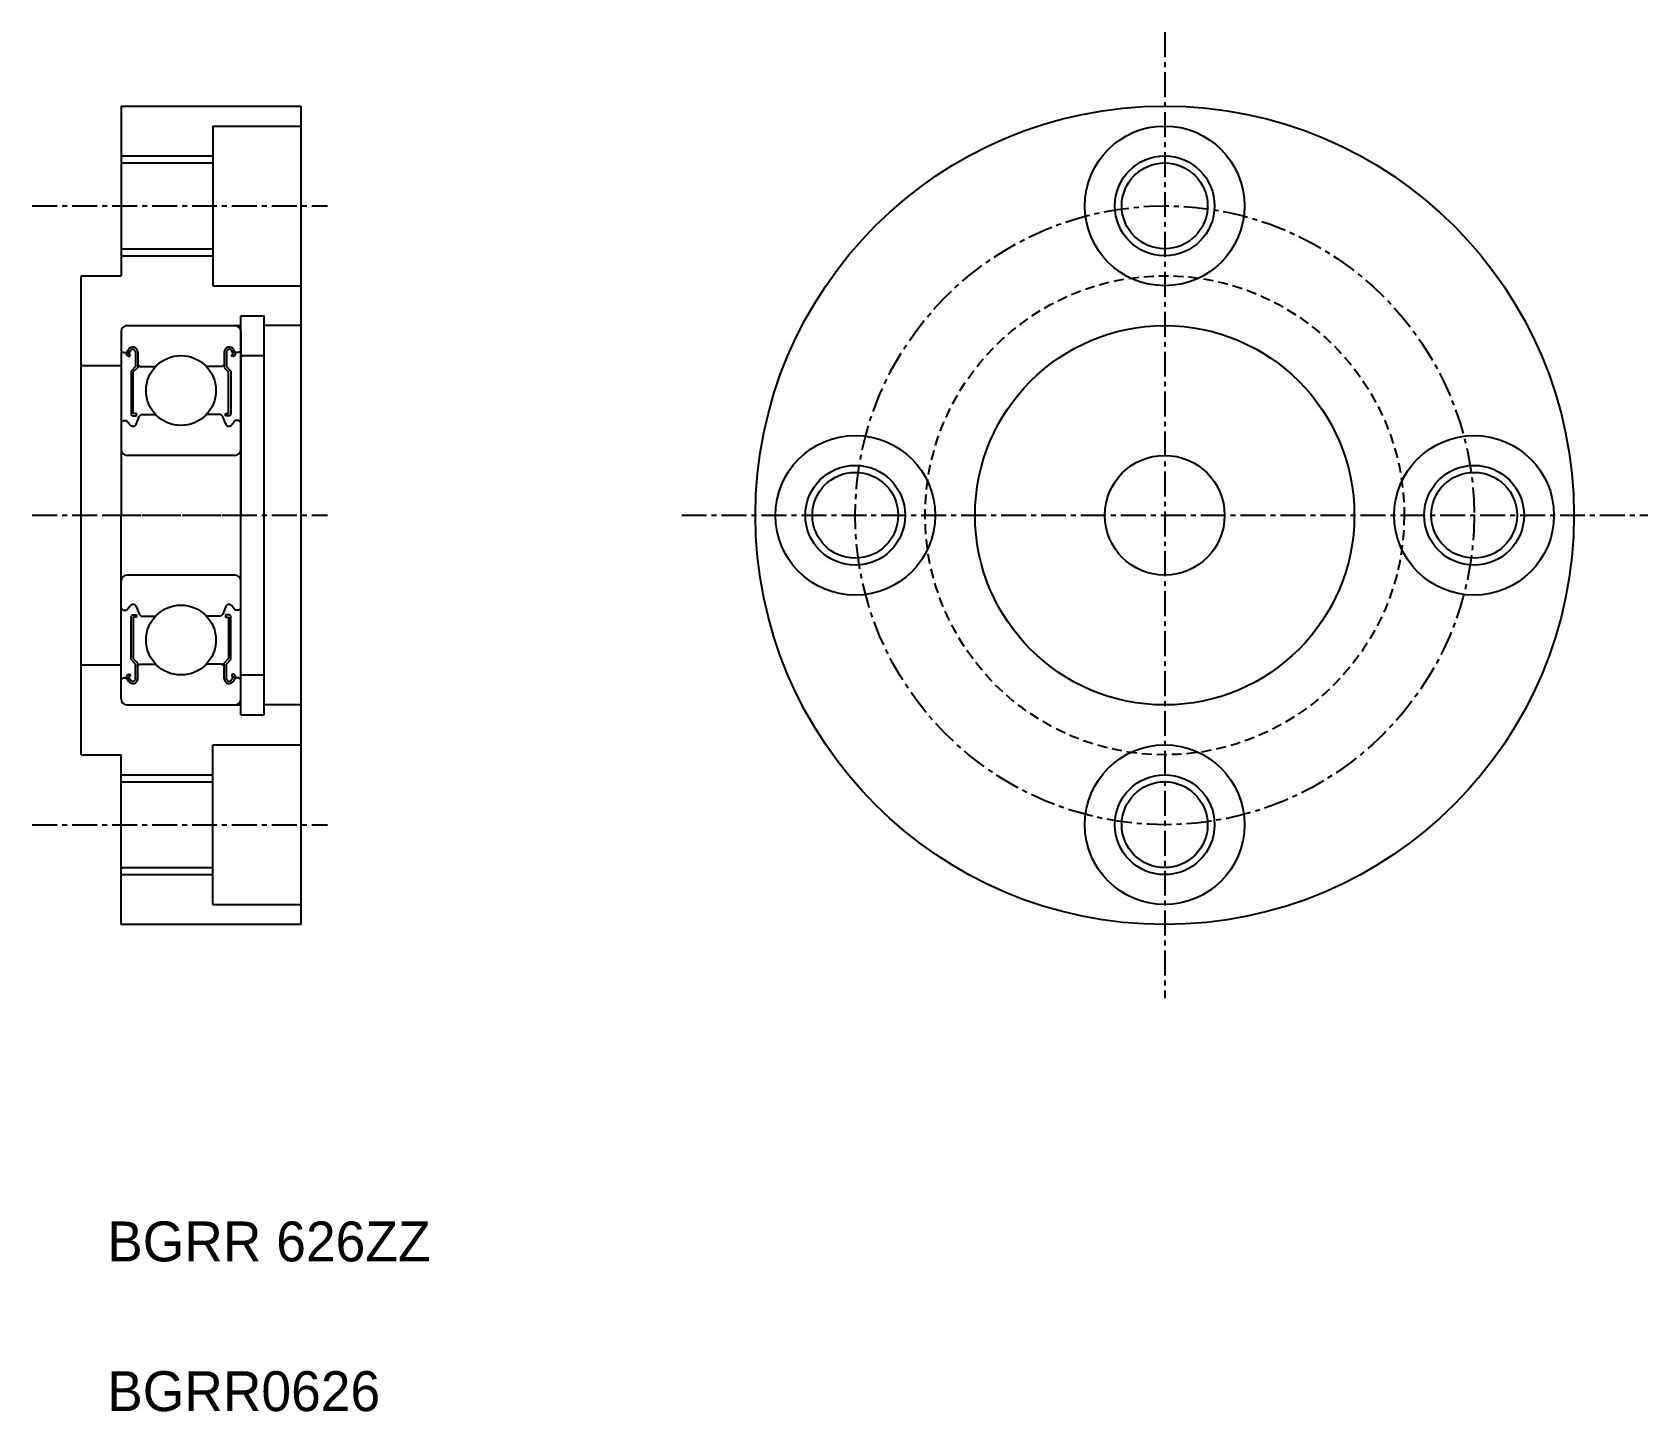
# Model space of a CAD drawing. Extents: x 126.4 to 207.4, y 87.4 to 156.5.
import ezdxf

# ---------------------------------------------------------------- set-up
doc = ezdxf.new("R2010")
doc.units = 0
doc.linetypes.add('CENTER', pattern=[2, 1.25, -0.25, 0.25, -0.25])
doc.linetypes.add('DASHED', pattern=[0.75, 0.5, -0.25])
doc.layers.get('0').update_dxf_attribs({"linetype": 'CONTINUOUS'})
doc.layers.add('CENTER', color=1, linetype='CENTER')

msp = doc.modelspace()

# ---------------------------------------------------------------- linework, layer by layer
at = {"color": 7, "linetype": 'CONTINUOUS'}
for p, q in [((130.893, 152.81), (139.893, 152.81)), ((130.893, 152.81), (130.893, 144.31)), ((139.893, 152.81), (139.893, 111.81)), ((135.493, 151.81), (135.493, 143.81)), ((135.493, 151.81), (139.893, 151.81)), ((135.493, 151.06), (135.493, 144.56)), ((130.893, 149.96), (135.493, 149.96)), ((130.893, 145.66), (135.493, 145.66)), ((128.893, 120.31), (128.893, 144.31)), ((128.893, 144.31), (130.893, 144.31)), ((135.493, 143.81), (139.893, 143.81)), ((131.193, 141.81), (136.893, 141.81)), ((136.893, 122.31), (136.893, 142.31)), ((136.893, 142.31), (138.053, 142.31)), ((138.053, 122.31), (138.053, 142.31)), ((139.893, 141.81), (138.053, 141.81)), ((130.893, 141.51), (130.893, 132.31)), ((136.893, 141.51), (136.893, 132.31)), ((130.893, 140.56), (130.993, 140.46)), ((130.993, 140.46), (131.17, 140.46)), ((131.17, 140.46), (131.261, 140.613)), ((131.211, 140.308), (131.307, 140.252)), ((131.267, 140.404), (131.357, 140.557)), ((131.363, 140.348), (131.267, 140.404)), ((131.307, 140.252), (131.363, 140.349)), ((131.615, 140.488), (131.615, 139.76)), ((131.726, 140.488), (131.726, 139.714)), ((136.059, 140.488), (136.059, 139.714)), ((136.17, 140.488), (136.17, 139.76)), ((136.422, 140.348), (136.519, 140.404)), ((136.478, 140.252), (136.422, 140.349)), ((136.519, 140.404), (136.428, 140.557)), ((136.574, 140.308), (136.478, 140.252)), ((136.615, 140.46), (136.524, 140.613)), ((136.793, 140.46), (136.615, 140.46)), ((136.893, 140.56), (136.793, 140.46)), ((136.893, 140.31), (138.053, 140.31)), ((128.893, 139.81), (130.893, 139.81)), ((131.615, 139.76), (131.393, 139.537)), ((131.393, 139.537), (131.393, 137.411)), ((131.726, 139.714), (131.504, 139.491)), ((131.504, 137.411), (131.504, 139.491)), ((131.726, 139.86), (131.826, 139.76)), ((131.826, 139.76), (132.619, 139.76)), ((135.959, 139.76), (135.166, 139.76)), ((136.059, 139.86), (135.959, 139.76)), ((136.059, 139.714), (136.281, 139.491)), ((136.17, 139.76), (136.393, 139.537)), ((136.281, 137.411), (136.281, 139.491)), ((136.393, 139.537), (136.393, 137.411)), ((130.893, 136.96), (130.993, 137.06)), ((130.993, 137.06), (131.17, 137.06)), ((131.17, 137.06), (131.349, 136.841)), ((131.67, 137.411), (131.504, 137.411)), ((131.504, 137.3), (131.67, 137.3)), ((131.67, 137.3), (131.67, 137.411)), ((131.67, 136.907), (131.801, 137.266)), ((131.801, 137.266), (131.901, 137.36)), ((131.901, 137.36), (132.619, 137.36)), ((135.884, 137.36), (135.166, 137.36)), ((135.984, 137.266), (135.884, 137.36)), ((136.115, 136.907), (135.984, 137.266)), ((136.115, 137.3), (136.115, 137.411)), ((136.115, 137.411), (136.281, 137.411)), ((136.281, 137.3), (136.115, 137.3)), ((136.615, 137.06), (136.436, 136.841)), ((136.793, 137.06), (136.615, 137.06)), ((136.893, 136.96), (136.793, 137.06)), ((136.593, 135.31), (131.193, 135.31)), ((128.893, 132.31), (128.893, 132.31)), ((130.893, 123.11), (130.893, 132.31)), ((136.893, 123.11), (136.893, 132.31)), ((136.593, 129.31), (131.193, 129.31)), ((130.893, 127.66), (130.993, 127.56)), ((130.993, 127.56), (131.17, 127.56)), ((131.17, 127.56), (131.349, 127.778)), ((131.393, 125.082), (131.393, 127.208)), ((131.504, 127.32), (131.67, 127.32)), ((131.504, 127.208), (131.504, 125.128)), ((131.67, 127.208), (131.504, 127.208)), ((131.67, 127.712), (131.801, 127.354)), ((131.67, 127.32), (131.67, 127.208)), ((131.801, 127.354), (131.901, 127.26)), ((131.901, 127.26), (132.619, 127.26)), ((135.884, 127.26), (135.166, 127.26)), ((135.984, 127.354), (135.884, 127.26)), ((136.115, 127.712), (135.984, 127.354)), ((136.115, 127.32), (136.115, 127.208)), ((136.281, 127.32), (136.115, 127.32)), ((136.115, 127.208), (136.281, 127.208)), ((136.281, 127.208), (136.281, 125.128)), ((136.393, 125.082), (136.393, 127.208)), ((136.615, 127.56), (136.436, 127.778)), ((136.793, 127.56), (136.615, 127.56)), ((136.893, 127.66), (136.793, 127.56)), ((128.893, 126.31), (128.893, 126.31)), ((128.893, 124.81), (130.893, 124.81)), ((131.615, 124.86), (131.393, 125.082)), ((131.726, 124.906), (131.504, 125.128)), ((131.615, 124.131), (131.615, 124.86)), ((131.726, 124.131), (131.726, 124.906)), ((131.726, 124.76), (131.826, 124.86)), ((131.826, 124.86), (132.619, 124.86)), ((135.959, 124.86), (135.166, 124.86)), ((136.059, 124.76), (135.959, 124.86)), ((136.059, 124.906), (136.281, 125.128)), ((136.059, 124.131), (136.059, 124.906)), ((136.17, 124.86), (136.393, 125.082)), ((136.17, 124.131), (136.17, 124.86)), ((130.893, 124.06), (130.993, 124.16)), ((130.993, 124.16), (131.17, 124.16)), ((131.17, 124.16), (131.261, 124.006)), ((131.211, 124.311), (131.307, 124.367)), ((131.363, 124.271), (131.267, 124.215)), ((131.267, 124.215), (131.357, 124.062)), ((131.307, 124.367), (131.363, 124.271)), ((136.478, 124.367), (136.422, 124.271)), ((136.422, 124.271), (136.519, 124.215)), ((136.519, 124.215), (136.428, 124.062)), ((136.574, 124.311), (136.478, 124.367)), ((136.615, 124.16), (136.524, 124.006)), ((136.793, 124.16), (136.615, 124.16)), ((136.893, 124.06), (136.793, 124.16)), ((136.893, 124.31), (138.053, 124.31)), ((131.193, 122.81), (136.893, 122.81)), ((136.893, 122.31), (138.053, 122.31)), ((139.893, 122.81), (138.053, 122.81)), ((135.493, 112.81), (135.493, 120.81)), ((135.493, 120.81), (139.893, 120.81)), ((128.893, 120.31), (130.893, 120.31)), ((130.893, 111.81), (130.893, 120.31)), ((135.493, 113.56), (135.493, 120.06)), ((130.893, 118.96), (135.493, 118.96)), ((130.893, 114.66), (135.493, 114.66)), ((135.493, 112.81), (139.893, 112.81)), ((139.893, 111.81), (130.893, 111.81))]:
    msp.add_line(p, q, dxfattribs=at)
at = {"color": 3, "linetype": 'CONTINUOUS'}
for p, q in [((130.893, 150.31), (135.493, 150.31)), ((130.893, 145.31), (135.493, 145.31)), ((130.893, 119.31), (135.493, 119.31)), ((130.893, 114.31), (135.493, 114.31))]:
    msp.add_line(p, q, dxfattribs=at)
at = {"color": 7, "linetype": 'CONTINUOUS'}
for centre, radius in [((183.17, 132.31), 20.5), ((183.17, 147.81), 4), ((183.17, 147.81), 2.15), ((183.17, 132.31), 9.5), ((133.893, 138.56), 1.75), ((167.67, 132.31), 4), ((198.67, 132.31), 4), ((183.17, 132.31), 3), ((167.67, 132.31), 2.15), ((198.67, 132.31), 2.15), ((133.893, 126.06), 1.75), ((183.17, 116.81), 4), ((183.17, 116.81), 2.15)]:
    msp.add_circle(centre, radius, dxfattribs=at)
at = {"color": 3, "linetype": 'CONTINUOUS'}
for centre in [(183.17, 147.81), (167.67, 132.31), (198.67, 132.31), (183.17, 116.81)]:
    msp.add_circle(centre, 2.5, dxfattribs=at)
at = {"color": 3, "linetype": 'DASHED'}
msp.add_circle((183.17, 132.31), 12, dxfattribs=at)
at = {"color": 7, "linetype": 'CONTINUOUS'}
for centre, radius, start, end in [((131.193, 141.51), 0.3, 90, 180), ((136.593, 141.51), 0.3, 0, 90), ((131.267, 140.404), 0.111, 149.98707, 240.00905), ((131.477, 140.488), 0.249, 0, 150.00121), ((131.477, 140.488), 0.138, 0, 150.00256), ((136.308, 140.488), 0.249, 29.99879, 180), ((136.308, 140.488), 0.138, 29.99744, 180), ((136.519, 140.404), 0.111, 299.99095, 30.01293), ((131.492, 136.961), 0.186, 220.0002, 343.15268), ((131.504, 137.411), 0.111, 180.00005, 270.00003), ((136.293, 136.961), 0.186, 196.84732, 319.9998), ((136.281, 137.411), 0.111, 269.99997, 359.99995), ((131.193, 135.61), 0.3, 180, 270), ((136.593, 135.61), 0.3, 270, 0), ((131.193, 129.01), 0.3, 90, 180), ((136.593, 129.01), 0.3, 0, 90), ((131.492, 127.659), 0.186, 16.84732, 139.9998), ((131.504, 127.208), 0.111, 89.99997, 179.99995), ((136.293, 127.659), 0.186, 40.0002, 163.15268), ((136.281, 127.208), 0.111, 0.00005, 90.00003), ((131.267, 124.215), 0.111, 119.99095, 210.01293), ((131.477, 124.131), 0.249, 209.99879, 0), ((131.477, 124.131), 0.138, 209.99744, 0), ((136.308, 124.131), 0.249, 180, 330.00121), ((136.308, 124.131), 0.138, 180, 330.00256), ((136.519, 124.215), 0.111, 329.98707, 60.00905), ((131.193, 123.11), 0.3, 180, 270), ((136.593, 123.11), 0.3, 270, 0)]:
    msp.add_arc(centre, radius, start, end, dxfattribs=at)
at = {"layer": 'CENTER', "color": 1, "linetype": 'CENTER'}
for p, q in [((183.17, 156.505), (183.17, 108.114)), ((126.445, 147.81), (141.224, 147.81)), ((126.445, 132.31), (141.224, 132.31)), ((130.143, 132.31), (137.643, 132.31)), ((158.975, 132.31), (207.366, 132.31)), ((126.445, 116.81), (141.224, 116.81))]:
    msp.add_line(p, q, dxfattribs=at)
msp.add_circle((183.17, 132.31), 15.5, dxfattribs=at)

# ---------------------------------------------------------------- texts
at = {"color": 7, "linetype": 'CONTINUOUS'}
for s, p in [('BGRR 626ZZ', (130.194, 94.932)), ('BGRR0626', (130.194, 87.432))]:
    msp.add_text(s, height=2, dxfattribs=at).set_placement(p)

doc.saveas('drawing.dxf')
